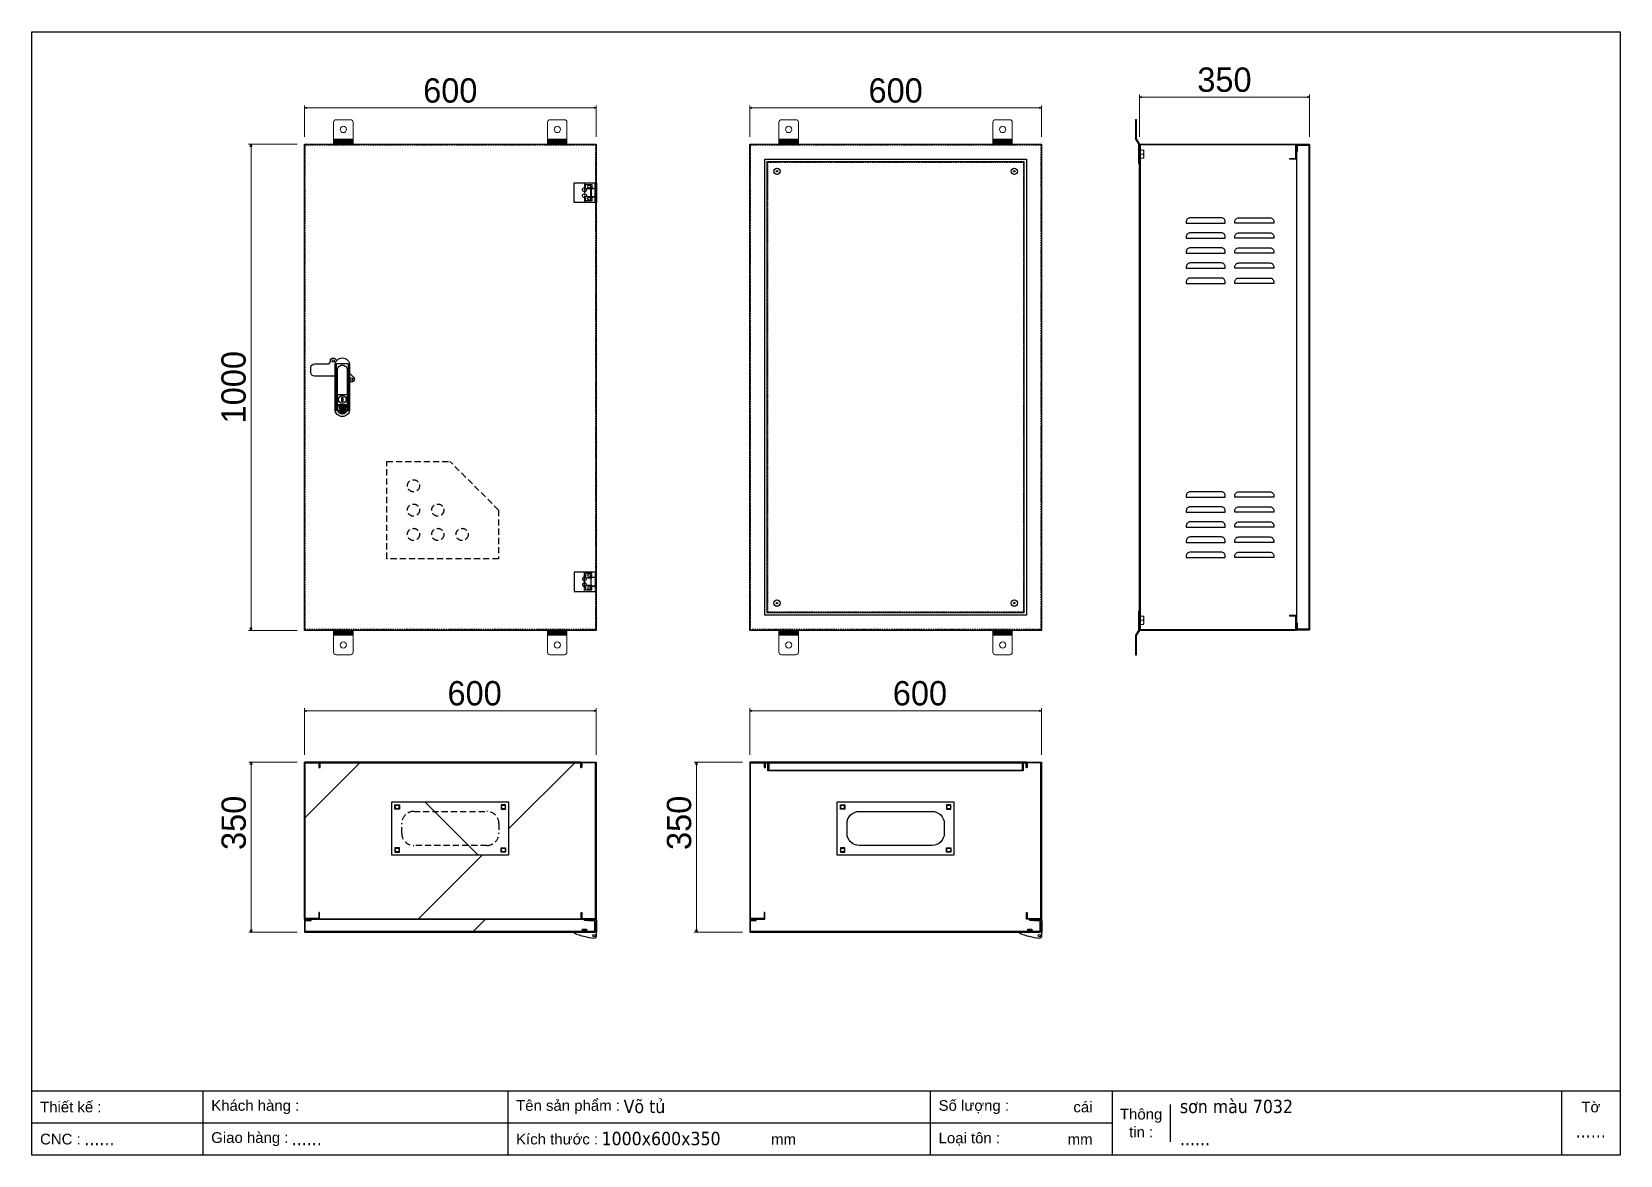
# Model space of a CAD drawing. Header units: millimetres. Extents: x 0 to 3267, y 0 to 2310.
import ezdxf
from ezdxf.enums import TextEntityAlignment as Align

# ---------------------------------------------------------------- set-up
doc = ezdxf.new("R2010")
doc.units = ezdxf.units.MM
doc.linetypes.add('HIDDEN2', pattern=[4.7625, 3.175, -1.5875])
doc.linetypes.add('HIDDENX2', pattern=[19.05, 12.7, -6.35])
doc.layers.add('0 TĂNG CỨNG', color=7, linetype='Continuous', lineweight=15)
doc.styles.add('Arial', font='arial.ttf')
doc.styles.add('Tahoma (Input Text)', font='tahoma.ttf')
doc.dimstyles.new('CNC', dxfattribs={"dimtxt": 50, "dimasz": 5, "dimexe": 5, "dimexo": 15, "dimgap": 10, "dimtad": 1, "dimdec": 0, "dimtxsty": 'Standard', "dimblk": 'OPEN30', "dimcen": 10, "dimclrd": 5, "dimclre": 5, "dimclrt": 3, "dimazin": 3, "dimtfac": 1, "dimtdec": 0, "dimtmove": 0, "dimatfit": 3, "dimldrblk": 'ARCHTICK', "dimlwd": 9, "dimlwe": 9})

# ---------------------------------------------------------------- blocks, each defined once
blk = doc.blocks.new('khungtenAsean2')
at = {"color": 7}
for p, q in [((2970, -1980), (0, -1980)), ((320, -1980), (320, -2100)), ((890, -1980), (890, -2100)), ((1680, -1980), (1680, -2100)), ((2020, -1980), (2020, -2100)), ((2860, -1980), (2860, -2100)), ((2128.3, -2005), (2128.3, -2075)), ((2020, -2040), (0, -2040))]:
    blk.add_line(p, q, dxfattribs=at)
blk.add_lwpolyline([(0, 0), (2970, 0), (2970, -2100), (0, -2100)], close=True, dxfattribs=at)
at = {"color": 2, "char_height": 20, "style": 'Arial'}
for s, insert, width, attachment_point in [('  Thiết kế :', (0, -2010), 917.634, 4), ('  Khách hàng :', (320, -2010), 917.634, 4), ('  Tên sản phẩm :', (890, -2010), 917.634, 4), ('  Số lượng :', (1680, -2010), 917.634, 4), ('cái', (1947.6, -2010), 917.634, 4), ('Thông\\Ptin :', (2074.2, -2040), 108.311, 5), ('Tờ', (2915, -2010), 110, 5), ('  CNC :', (0, -2070), 917.634, 4), ('  Giao hàng :', (320, -2070), 917.634, 4), ('  Kích thước :', (890, -2070), 917.634, 4), ('mm', (1382.3, -2070), 917.634, 4), ('  Loại tôn :', (1680, -2070), 917.634, 4), ('mm', (1936.9, -2070), 917.634, 4)]:
    blk.add_mtext(s, dxfattribs=dict(at, insert=insert, width=width, attachment_point=attachment_point))
at = {"color": 1, "style": 'Tahoma (Input Text)', "flags": 8}
for tag, p in [('#01', (137.1, -2021.3)), ('#03', (506.6, -2019.3)), ('#05', (1106.6, -2021.3)), ('#07', (1834.7, -2021.3)), ('#09', (2146.7, -2021.3)), ('#02', (98.5, -2081.3)), ('#04', (486.1, -2081.3)), ('#06', (1065.3, -2081.3)), ('#08', (1817.4, -2081.3)), ('#10', (2146.7, -2081.3))]:
    blk.add_attdef(tag, p, '', height=25, dxfattribs=at)
blk.add_attdef('#11', text='', height=25, dxfattribs=at).set_placement((2915, -2067.3), align=Align.CENTER)
blk = doc.blocks.new('*D1')
at = {"color": 5, "lineweight": 9, "ltscale": 3, "transparency": 16777216}
for p, q in [((545.8, 2079.2), (445.9, 2079.2)), ((450.9, 2074.2), (450.9, 1084.2)), ((545.8, 1079.2), (445.9, 1079.2))]:
    blk.add_line(p, q, dxfattribs=at)
at = {"color": 0, "linetype": 'ByBlock', "lineweight": -2}
for p, q in [((449.5, 2074.2), (450.9, 2079.2)), ((450.9, 2079.2), (452.2, 2074.2)), ((450.9, 2079.2), (450.9, 2074.2)), ((450.9, 1079.2), (449.5, 1084.2)), ((452.2, 1084.2), (450.9, 1079.2)), ((450.9, 1079.2), (450.9, 1084.2))]:
    blk.add_line(p, q, dxfattribs=at)
at = {"layer": 'Defpoints', "color": 0, "ltscale": 3, "transparency": 16777216}
for p in [(560.8, 2079.2), (450.9, 1079.2), (560.8, 1079.2)]:
    blk.add_point(p, dxfattribs=at)
at = {"color": 3, "ltscale": 3, "transparency": 16777216, "insert": (415.3, 1579.2), "char_height": 50, "attachment_point": 5, "rotation": 90}
blk.add_mtext('1000', dxfattribs=at)
blk = doc.blocks.new('_ArchTick')
at = {"color": 0, "const_width": 0.15}
blk.add_lwpolyline([(-0.5, -0.5), (0.5, 0.5)], dxfattribs=at)
blk = doc.blocks.new('_Open30')
at = {"color": 0, "linetype": 'ByBlock', "lineweight": -2}
for p, q in [((-1, 0.27), (0, 0)), ((0, 0), (-1, -0.27)), ((0, 0), (-1, 0))]:
    blk.add_line(p, q, dxfattribs=at)
blk = doc.blocks.new('AB301-2-1')
at = {"linetype": 'Continuous'}
h = blk.add_hatch(dxfattribs=at)
h.set_pattern_fill('ACAD_ISO09W100', color=1, scale=0.2)
h.set_pattern_definition([(0, (-368.0181, 398.3814), (0, 1), [4.8, -0.6, 1.2, -0.6, 1.2, -0.6])])
h.paths.add_polyline_path([(-4.1, -88.5, 0.118404), (0, -89.5, 0.118404), (4.1, -88.5), (7, -72), (-7, -72)])
at = {"color": 1, "linetype": 'Continuous'}
for p, q in [((-10, -50.5), (10, -50.5)), ((-7, -72), (7, -72)), ((-7, -72), (-4.1, -88.5)), ((7, -72), (4.1, -88.5))]:
    blk.add_line(p, q, dxfattribs=at)
for points in [[(-15, -12.5), (-57.5, -12.5, -0.414214), (-65, -5), (-65, 5, -0.414214), (-57.5, 12.5), (-30.7, 12.5, 0.414214), (-24.7, 18.5), (-24.7, 18.7)], [(-24.7, 18.7, -0.198912), (-23, 23), (-23, 23, -0.414214), (-14.5, 23), (-11.3, 19.8)], [(15, -6.5), (23, -14.5, -0.414214), (23, -23), (23, -23, -0.381561), (15, -23.4, -0.381561)]]:
    blk.add_lwpolyline(points, format="xyb", dxfattribs=at)
for points in [[(0, 25), (0, 25, -0.414214), (15, 10), (15, -80.5, -0.414214), (0, -95.5), (0, -95.5, -0.414214), (-15, -80.5), (-15, 10, -0.414214)], [(0, 10, -0.414214), (10, 0), (10, -80.5, -0.414214), (0, -90.5, -0.414214), (-10, -80.5), (-10, 0, -0.414214)], [(9, -72.5), (9, -80.5, -0.414214), (0, -89.5, -0.414214), (-9, -80.5), (-9, -72.5, -0.414214), (-7, -70.5), (7, -70.5, -0.414214)]]:
    blk.add_lwpolyline(points, format="xyb", close=True, dxfattribs=at)
at = {"color": 2, "linetype": 'Continuous'}
blk.add_lwpolyline([(-12, 13.3), (12, 13.3), (12, -83.7), (-12, -83.7)], close=True, dxfattribs=at)
at = {"color": 1, "linetype": 'Continuous'}
blk.add_lwpolyline([(-1, -55.5), (1, -55.5), (1, -65.5), (-1, -65.5)], close=True, dxfattribs=at)
for centre, radius in [((-18.7, 18.7), 2.5), ((18.7, -18.7), 2.5), ((0, -60.5), 8)]:
    blk.add_circle(centre, radius, dxfattribs=at)
blk = doc.blocks.new('ga tai lieu')
at = {"color": 7, "linetype": 'HIDDENX2'}
for p, q in [((0, 0), (0, 200)), ((0, 200), (130, 200)), ((230, 100), (130, 200)), ((230, 100), (230, 0)), ((230, 0), (0, 0))]:
    blk.add_line(p, q, dxfattribs=at)
for centre in [(55, 150), (55, 100), (105, 100), (55, 50), (105, 50), (155, 50)]:
    blk.add_circle(centre, 12.5, dxfattribs=at)
blk = doc.blocks.new('HL044-1.3-C')
at = {"color": 1, "linetype": 'HIDDEN2', "ltscale": 0.5}
for p, q in [((-25, 40), (-25, 0)), ((-3, 0), (-3, 40))]:
    blk.add_line(p, q, dxfattribs=at)
at = {"color": 1}
for p, q in [((-12, 29), (0, 29)), ((-12, 11), (-12, 29)), ((0, 11), (-12, 11)), ((-11, 28.5), (0, 28.5)), ((-11, 28.5), (-11, 11.5)), ((0, 11.5), (-11, 11.5))]:
    blk.add_line(p, q, dxfattribs=at)
blk.add_lwpolyline([(-46, 40), (0, 40), (0, 0), (-46, 0)], close=True, dxfattribs=at)
at = {"color": 1, "linetype": 'HIDDEN2', "ltscale": 0.5}
for centre, radius in [((-15.5, 32.5), 3), ((-25, 26), 4), ((-25, 14), 4), ((-15.5, 7.5), 3)]:
    blk.add_circle(centre, radius, dxfattribs=at)
blk = doc.blocks.new('HL044-1.3-B')
h = blk.add_hatch()
h.set_pattern_fill('ANSI31', color=1, scale=0.3, style=0)
h.set_pattern_definition([(45, (-80982.31925, -42991.2648), (-0.673519209, 0.673519209), [])])
h.paths.add_polyline_path([(-15.5, 27), (-15.5, 24), (-9.5, 24), (-9.5, 27)])
at = {"color": 1}
for p, q in [((0, 0), (-43, 0)), ((-43, 0), (-43, -2)), ((-25, 6.5), (-25, 0)), ((-25, 6.5), (-19, 5.9)), ((-25, 5.5), (-19, 4.9)), ((-25, 4.5), (-19, 3.9)), ((-25, 3.5), (-19, 2.9)), ((-25, 2.5), (-19, 1.9)), ((-25, 1.5), (-19, 0.9)), ((-25, 0.5), (-19.7, 0)), ((-22, 24), (-22, 27)), ((-22, 27), (1, 27)), ((-1, 24), (-22, 24)), ((-19, 6.5), (-19, 0)), ((-15.5, 24), (-15.5, 27)), ((-9.5, 24), (-9.5, 27)), ((0, 23), (0, 0)), ((0, 7.5), (3, 7.5)), ((0, 6), (3, 6)), ((3, 25), (3, 0)), ((3, -6.5), (3, 0))]:
    blk.add_line(p, q, dxfattribs=at)
blk.add_lwpolyline([(-26, 6.5), (-18, 6.5), (-18, 0), (-26, 0)], close=True, dxfattribs=at)
blk.add_circle((-2.3, -7), 2.55, dxfattribs=at)
for centre, radius, start, end in [((-1, 23), 1, 0, 90), ((1, 25), 2, 0, 90), ((15.4, 147.7), 160.7, 248.6705, 263.5901), ((-2.5, -6.5), 5.5, 270, 0)]:
    blk.add_arc(centre, radius, start, end, dxfattribs=at)
blk = doc.blocks.new('*D2')
at = {"color": 5, "lineweight": 9, "ltscale": 3, "transparency": 16777216}
for p, q in [((545.8, 808.4), (446.2, 808.4)), ((451.2, 803.4), (451.2, 463.4)), ((545.8, 458.4), (446.2, 458.4))]:
    blk.add_line(p, q, dxfattribs=at)
at = {"color": 0, "linetype": 'ByBlock', "lineweight": -2}
for p, q in [((449.8, 803.4), (451.2, 808.4)), ((451.2, 808.4), (452.5, 803.4)), ((451.2, 808.4), (451.2, 803.4)), ((451.2, 458.4), (449.8, 463.4)), ((452.5, 463.4), (451.2, 458.4)), ((451.2, 458.4), (451.2, 463.4))]:
    blk.add_line(p, q, dxfattribs=at)
at = {"layer": 'Defpoints', "color": 0, "ltscale": 3, "transparency": 16777216}
for p in [(560.8, 808.4), (451.2, 458.4), (560.8, 458.4)]:
    blk.add_point(p, dxfattribs=at)
at = {"color": 3, "ltscale": 3, "transparency": 16777216, "insert": (415.6, 683.4), "char_height": 50, "attachment_point": 5, "rotation": 90}
blk.add_mtext('350', dxfattribs=at)
blk = doc.blocks.new('*D3')
at = {"color": 5, "lineweight": 9, "ltscale": 3, "transparency": 16777216}
for p, q in [((560.8, 823.4), (560.8, 919)), ((1160.8, 823.4), (1160.8, 919)), ((565.8, 914), (1155.8, 914))]:
    blk.add_line(p, q, dxfattribs=at)
at = {"color": 0, "linetype": 'ByBlock', "lineweight": -2}
for p, q in [((560.8, 914), (565.8, 915.4)), ((1155.8, 915.4), (1160.8, 914)), ((565.8, 912.7), (560.8, 914)), ((560.8, 914), (565.8, 914)), ((1160.8, 914), (1155.8, 912.7)), ((1160.8, 914), (1155.8, 914))]:
    blk.add_line(p, q, dxfattribs=at)
at = {"layer": 'Defpoints', "color": 0, "ltscale": 3, "transparency": 16777216}
for p in [(1160.8, 914), (560.8, 808.4), (1160.8, 808.4)]:
    blk.add_point(p, dxfattribs=at)
at = {"color": 3, "ltscale": 3, "transparency": 16777216, "insert": (910.8, 949.6), "char_height": 50, "attachment_point": 5}
blk.add_mtext('600', dxfattribs=at)
blk = doc.blocks.new('*D4')
at = {"color": 5, "lineweight": 9, "ltscale": 3, "transparency": 16777216}
for p, q in [((1461.7, 808.4), (1362.2, 808.4)), ((1367.2, 803.4), (1367.2, 463.4)), ((1461.7, 458.4), (1362.2, 458.4))]:
    blk.add_line(p, q, dxfattribs=at)
at = {"color": 0, "linetype": 'ByBlock', "lineweight": -2}
for p, q in [((1365.8, 803.4), (1367.2, 808.4)), ((1367.2, 808.4), (1368.5, 803.4)), ((1367.2, 808.4), (1367.2, 803.4)), ((1367.2, 458.4), (1365.8, 463.4)), ((1368.5, 463.4), (1367.2, 458.4)), ((1367.2, 458.4), (1367.2, 463.4))]:
    blk.add_line(p, q, dxfattribs=at)
at = {"layer": 'Defpoints', "color": 0, "ltscale": 3, "transparency": 16777216}
for p in [(1476.7, 808.4), (1367.2, 458.4), (1476.7, 458.4)]:
    blk.add_point(p, dxfattribs=at)
at = {"color": 3, "ltscale": 3, "transparency": 16777216, "insert": (1331.6, 683.4), "char_height": 50, "attachment_point": 5, "rotation": 90}
blk.add_mtext('350', dxfattribs=at)
blk = doc.blocks.new('*D5')
at = {"color": 5, "lineweight": 9, "ltscale": 3, "transparency": 16777216}
for p, q in [((1476.7, 823.4), (1476.7, 919)), ((2076.7, 823.4), (2076.7, 919)), ((1481.7, 914), (2071.7, 914))]:
    blk.add_line(p, q, dxfattribs=at)
at = {"color": 0, "linetype": 'ByBlock', "lineweight": -2}
for p, q in [((1476.7, 914), (1481.7, 915.4)), ((2071.7, 915.4), (2076.7, 914)), ((1481.7, 912.7), (1476.7, 914)), ((1476.7, 914), (1481.7, 914)), ((2076.7, 914), (2071.7, 912.7)), ((2076.7, 914), (2071.7, 914))]:
    blk.add_line(p, q, dxfattribs=at)
at = {"layer": 'Defpoints', "color": 0, "ltscale": 3, "transparency": 16777216}
for p in [(2076.7, 914), (1476.7, 808.4), (2076.7, 808.4)]:
    blk.add_point(p, dxfattribs=at)
at = {"color": 3, "ltscale": 3, "transparency": 16777216, "insert": (1826.7, 949.6), "char_height": 50, "attachment_point": 5}
blk.add_mtext('600', dxfattribs=at)
blk = doc.blocks.new('*D6')
at = {"color": 5, "lineweight": 9, "ltscale": 3, "transparency": 16777216}
for p, q in [((2278, 2094.2), (2278, 2180.7)), ((2283, 2175.7), (2623, 2175.7)), ((2628, 2094.2), (2628, 2180.7))]:
    blk.add_line(p, q, dxfattribs=at)
at = {"color": 0, "linetype": 'ByBlock', "lineweight": -2}
for p, q in [((2278, 2175.7), (2283, 2177)), ((2283, 2174.3), (2278, 2175.7)), ((2278, 2175.7), (2283, 2175.7)), ((2623, 2177), (2628, 2175.7)), ((2628, 2175.7), (2623, 2174.3)), ((2628, 2175.7), (2623, 2175.7))]:
    blk.add_line(p, q, dxfattribs=at)
at = {"layer": 'Defpoints', "color": 0, "ltscale": 3, "transparency": 16777216}
for p in [(2628, 2175.7), (2278, 2079.2), (2628, 2079.2)]:
    blk.add_point(p, dxfattribs=at)
at = {"color": 3, "ltscale": 3, "transparency": 16777216, "insert": (2453, 2211.2), "char_height": 50, "attachment_point": 5}
blk.add_mtext('350', dxfattribs=at)
blk = doc.blocks.new('*D7')
at = {"color": 5, "lineweight": 9, "ltscale": 3, "transparency": 16777216}
for p, q in [((560.8, 2094.2), (560.8, 2158.5)), ((1160.8, 2094.2), (1160.8, 2158.5)), ((565.8, 2153.5), (1155.8, 2153.5))]:
    blk.add_line(p, q, dxfattribs=at)
at = {"color": 0, "linetype": 'ByBlock', "lineweight": -2}
for p, q in [((560.8, 2153.5), (565.8, 2154.8)), ((565.8, 2152.2), (560.8, 2153.5)), ((560.8, 2153.5), (565.8, 2153.5)), ((1155.8, 2154.8), (1160.8, 2153.5)), ((1160.8, 2153.5), (1155.8, 2152.2)), ((1160.8, 2153.5), (1155.8, 2153.5))]:
    blk.add_line(p, q, dxfattribs=at)
at = {"layer": 'Defpoints', "color": 0, "ltscale": 3, "transparency": 16777216}
for p in [(1160.8, 2153.5), (560.8, 2079.2), (1160.8, 2079.2)]:
    blk.add_point(p, dxfattribs=at)
at = {"color": 3, "ltscale": 3, "transparency": 16777216, "insert": (860.8, 2189), "char_height": 50, "attachment_point": 5}
blk.add_mtext('600', dxfattribs=at)
blk = doc.blocks.new('*D8')
at = {"color": 5, "lineweight": 9, "ltscale": 3, "transparency": 16777216}
for p, q in [((1476.7, 2094.2), (1476.7, 2158.5)), ((2076.7, 2094.2), (2076.7, 2158.5)), ((1481.7, 2153.5), (2071.7, 2153.5))]:
    blk.add_line(p, q, dxfattribs=at)
at = {"color": 0, "linetype": 'ByBlock', "lineweight": -2}
for p, q in [((1476.7, 2153.5), (1481.7, 2154.8)), ((1481.7, 2152.2), (1476.7, 2153.5)), ((1476.7, 2153.5), (1481.7, 2153.5)), ((2071.7, 2154.8), (2076.7, 2153.5)), ((2076.7, 2153.5), (2071.7, 2152.2)), ((2076.7, 2153.5), (2071.7, 2153.5))]:
    blk.add_line(p, q, dxfattribs=at)
at = {"layer": 'Defpoints', "color": 0, "ltscale": 3, "transparency": 16777216}
for p in [(2076.7, 2153.5), (1476.7, 2079.2), (2076.7, 2079.2)]:
    blk.add_point(p, dxfattribs=at)
at = {"color": 3, "ltscale": 3, "transparency": 16777216, "insert": (1776.7, 2189), "char_height": 50, "attachment_point": 5}
blk.add_mtext('600', dxfattribs=at)
blk = doc.blocks.new('eku10')
at = {"color": 5}
blk.add_line((53937.9, -17418.7), (53931.9, -17418.7), dxfattribs=at)
blk.add_lwpolyline([(53937.9, -17401.7), (53938.6, -17402.7), (53938.6, -17417.7), (53937.9, -17418.7, 0.176471), (53937.9, -17410.2, 0.176471), (53937.9, -17401.7), (53931.9, -17401.7), (53931.1, -17402.7), (53931.1, -17417.7), (53931.9, -17418.7, -0.176471), (53931.9, -17410.2), (53937.9, -17410.2)], format="xyb", dxfattribs=at)
blk.add_arc((53943.5, -17406), 12.4, 159.984, 200.016, dxfattribs=at)
blk = doc.blocks.new('EKU 10')
at = {"layer": '0 TĂNG CỨNG'}
blk.add_blockref('eku10', (-53934.9, 17418.7), dxfattribs=at)

msp = doc.modelspace()

# ---------------------------------------------------------------- hatches: boundary and pattern name
at = {"ltscale": 3}
h = msp.add_hatch(dxfattribs=at)
h.set_pattern_fill('ANSI31', color=256, scale=50, style=0)
h.set_pattern_definition([(45, (-5000, -113585.37), (-220.9709, 220.9709), [])])
h.paths.add_polyline_path([(560.8, 808.4), (1160.8, 808.4), (1160.8, 485.4), (560.8, 485.4)])
h.paths.add_polyline_path([(980.8, 616.9), (980.8, 726.9), (740.8, 726.9), (740.8, 616.9)], flags=16)
h = msp.add_hatch(dxfattribs=at)
h.set_pattern_fill('ANSI31', color=256, scale=50, angle=135, style=0)
h.set_pattern_definition([(315, (82084.75, 78549.22), (220.9709, 220.9709), [])])
h.paths.add_polyline_path([(740.8, 726.9), (980.8, 726.9), (980.8, 616.9), (740.8, 616.9)])
h.paths.add_polyline_path([(756, 632.1), (747, 632.1), (747, 623.1), (756, 623.1)], flags=16)
h.paths.add_polyline_path([(965.5, 632.1), (974.5, 632.1), (974.5, 623.1), (965.5, 623.1)], flags=16)
h.paths.add_polyline_path([(965.5, 711.6), (965.5, 720.6), (974.5, 720.6), (974.5, 711.6)], flags=16)
h.paths.add_polyline_path([(747, 720.6), (747, 711.6), (756, 711.6), (756, 720.6)], flags=16)
h = msp.add_hatch(dxfattribs=at)
h.set_pattern_fill('ANSI31', color=256, scale=50, angle=90, style=0)
h.set_pattern_definition([(225, (108585.37, -5000), (220.9709, -220.9709), [])])
h.paths.add_polyline_path([(1158.8, 484.4), (560.8, 484.4), (560.8, 458.4), (1158.8, 458.4)])
at = {"layer": '0 TĂNG CỨNG'}
h = msp.add_hatch(dxfattribs=at)
h.set_pattern_fill('JIS_WOOD', color=256, style=0)
h.set_pattern_definition([(135, (187900.1345, -39338.5996), (0.4999999992, 0.4999999992), [])])
h.paths.add_polyline_path([(660.8, 2089.2), (620.8, 2089.2), (620.8, 2079.2), (660.8, 2079.2)])
h = msp.add_hatch(dxfattribs=at)
h.set_pattern_fill('JIS_WOOD', color=256, style=0)
h.set_pattern_definition([(45, (82682.3656, -39338.5996), (-0.499999999, 0.499999999), [])])
h.paths.add_polyline_path([(1060.8, 2089.2), (1100.8, 2089.2), (1100.8, 2079.2), (1060.8, 2079.2)])
h = msp.add_hatch(dxfattribs=at)
h.set_pattern_fill('JIS_WOOD', color=256, style=0)
h.set_pattern_definition([(135, (188816.10824, -39338.5996), (0.4999999992, 0.4999999992), [])])
h.paths.add_polyline_path([(1576.7, 2089.2), (1536.7, 2089.2), (1536.7, 2079.2), (1576.7, 2079.2)])
h = msp.add_hatch(dxfattribs=at)
h.set_pattern_fill('JIS_WOOD', color=256, style=0)
h.set_pattern_definition([(45, (83598.3393, -39338.5996), (-0.499999999, 0.499999999), [])])
h.paths.add_polyline_path([(1976.7, 2089.2), (2016.7, 2089.2), (2016.7, 2079.2), (1976.7, 2079.2)])
h = msp.add_hatch(dxfattribs=at)
h.set_pattern_fill('JIS_WOOD', color=256, style=0)
h.set_pattern_definition([(225, (187900.1345, -75084.7741), (0.4999999992, -0.4999999992), [])])
h.paths.add_polyline_path([(660.8, 1069.2), (620.8, 1069.2), (620.8, 1079.2), (660.8, 1079.2)])
h = msp.add_hatch(dxfattribs=at)
h.set_pattern_fill('JIS_WOOD', color=256, style=0)
h.set_pattern_definition([(315, (82682.3656, -75084.7741), (-0.499999999, -0.499999999), [])])
h.paths.add_polyline_path([(1060.8, 1069.2), (1100.8, 1069.2), (1100.8, 1079.2), (1060.8, 1079.2)])
h = msp.add_hatch(dxfattribs=at)
h.set_pattern_fill('JIS_WOOD', color=256, style=0)
h.set_pattern_definition([(225, (188816.10824, -75084.7741), (0.4999999992, -0.4999999992), [])])
h.paths.add_polyline_path([(1576.7, 1069.2), (1536.7, 1069.2), (1536.7, 1079.2), (1576.7, 1079.2)])
h = msp.add_hatch(dxfattribs=at)
h.set_pattern_fill('JIS_WOOD', color=256, style=0)
h.set_pattern_definition([(315, (83598.3393, -75084.7741), (-0.499999999, -0.499999999), [])])
h.paths.add_polyline_path([(1976.7, 1069.2), (2016.7, 1069.2), (2016.7, 1079.2), (1976.7, 1079.2)])

# ---------------------------------------------------------------- linework, layer by layer
at = {"color": 7}
for points in [[(560.8, 2079.2), (1160.8, 2079.2), (1160.8, 1079.2), (560.8, 1079.2)], [(1476.7, 2079.2), (2076.7, 2079.2), (2076.7, 1079.2), (1476.7, 1079.2)], [(2587.5, 2049.7), (2599.5, 2049.7), (2599.5, 2077.7), (2279.5, 2077.7), (2279.5, 1080.7), (2599.5, 1080.7), (2599.5, 1108.7), (2587.5, 1108.7), (2587.5, 1110.2), (2601, 1110.2), (2601, 1079.2), (2278, 1079.2), (2278, 2079.2), (2601, 2079.2), (2601, 2048.2), (2587.5, 2048.2)], [(2603.5, 2064.7), (2603.5, 2076.7), (2626.5, 2076.7), (2626.5, 1081.7), (2603.5, 1081.7), (2603.5, 1093.7), (2602, 1093.7), (2602, 1080.2), (2628, 1080.2), (2628, 2078.2), (2602, 2078.2), (2602, 2064.7)], [(1507.7, 2048.2), (2045.7, 2048.2), (2045.7, 1110.2), (1507.7, 1110.2)], [(590.3, 498.9), (590.3, 486.9), (562.3, 486.9), (562.3, 806.9), (590.3, 806.9), (590.3, 796.9), (591.8, 796.9), (591.8, 808.4), (560.8, 808.4), (560.8, 485.4), (591.8, 485.4), (591.8, 498.9)], [(593.3, 796.9), (593.3, 806.9), (1128.3, 806.9), (1128.3, 796.9), (1129.8, 796.9), (1129.8, 808.4), (591.8, 808.4), (591.8, 796.9)], [(1131.3, 498.9), (1131.3, 486.9), (1159.3, 486.9), (1159.3, 806.9), (1131.3, 806.9), (1131.3, 796.9), (1129.8, 796.9), (1129.8, 808.4), (1160.8, 808.4), (1160.8, 485.4), (1129.8, 485.4), (1129.8, 498.9)], [(1506.2, 498.9), (1506.2, 486.9), (1478.2, 486.9), (1478.2, 806.9), (1506.2, 806.9), (1506.2, 796.9), (1507.7, 796.9), (1507.7, 808.4), (1476.7, 808.4), (1476.7, 485.4), (1507.7, 485.4), (1507.7, 498.9)], [(1509.2, 796.9), (1509.2, 806.9), (2044.2, 806.9), (2044.2, 796.9), (2045.7, 796.9), (2045.7, 808.4), (1507.7, 808.4), (1507.7, 796.9)], [(2047.2, 498.9), (2047.2, 486.9), (2075.2, 486.9), (2075.2, 806.9), (2047.2, 806.9), (2047.2, 796.9), (2045.7, 796.9), (2045.7, 808.4), (2076.7, 808.4), (2076.7, 485.4), (2045.7, 485.4), (2045.7, 498.9)], [(740.8, 726.9), (980.8, 726.9), (980.8, 616.9), (740.8, 616.9)], [(1656.7, 726.9), (1896.7, 726.9), (1896.7, 616.9), (1656.7, 616.9)], [(1145.3, 482.9), (1157.3, 482.9), (1157.3, 459.9), (562.3, 459.9), (562.3, 482.9), (574.3, 482.9), (574.3, 484.4), (560.8, 484.4), (560.8, 458.4), (1158.8, 458.4), (1158.8, 484.4), (1145.3, 484.4)], [(2061.2, 482.9), (2073.2, 482.9), (2073.2, 459.9), (1478.2, 459.9), (1478.2, 482.9), (1490.2, 482.9), (1490.2, 484.4), (1476.7, 484.4), (1476.7, 458.4), (2074.7, 458.4), (2074.7, 484.4), (2061.2, 484.4)]]:
    msp.add_lwpolyline(points, close=True, dxfattribs=at)
at = {"color": 7, "linetype": 'HIDDEN2'}
for points in [[(562.3, 2077.7), (1159.3, 2077.7), (1159.3, 1080.7), (562.3, 1080.7)], [(1478.2, 2077.7), (2075.2, 2077.7), (2075.2, 1080.7), (1478.2, 1080.7)]]:
    msp.add_lwpolyline(points, close=True, dxfattribs=at)
at = {"ltscale": 3}
for points in [[(2602, 2078.2), (2628, 2078.2), (2628, 1080.2), (2602, 1080.2)], [(560.8, 808.4), (1160.8, 808.4), (1160.8, 485.4), (560.8, 485.4)], [(1158.8, 484.4), (560.8, 484.4), (560.8, 458.4), (1158.8, 458.4)]]:
    msp.add_lwpolyline(points, close=True, dxfattribs=at)
at = {"color": 1}
for points in [[(1512.7, 2043.2), (2040.7, 2043.2), (2040.7, 1115.2), (1512.7, 1115.2)], [(1515.7, 806.9), (1515.7, 791.9), (2037.7, 791.9), (2037.7, 806.9), (2039.2, 806.9), (2039.2, 790.4), (1514.2, 790.4), (1514.2, 806.9)]]:
    msp.add_lwpolyline(points, close=True, dxfattribs=at)
at = {"color": 1, "linetype": 'HIDDEN2'}
msp.add_lwpolyline([(1513.9, 2042), (2039.5, 2042), (2039.5, 1116.4), (1513.9, 1116.4)], close=True, dxfattribs=at)
at = {"color": 2}
for points in [[(1138.8, 1996.2), (1151.8, 1996.2), (1151.8, 1987.2), (1138.8, 1987.2)], [(1138.8, 1971.2), (1151.8, 1971.2), (1151.8, 1962.2), (1138.8, 1962.2)], [(1138.8, 1187.2), (1151.8, 1187.2), (1151.8, 1196.2), (1138.8, 1196.2)], [(1138.8, 1162.2), (1151.8, 1162.2), (1151.8, 1171.2), (1138.8, 1171.2)], [(756, 711.6), (747, 711.6), (747, 720.6), (756, 720.6)], [(965.5, 711.6), (974.5, 711.6), (974.5, 720.6), (965.5, 720.6)], [(1672, 711.6), (1663, 711.6), (1663, 720.6), (1672, 720.6)], [(1881.5, 711.6), (1890.5, 711.6), (1890.5, 720.6), (1881.5, 720.6)], [(756, 632.1), (747, 632.1), (747, 623.1), (756, 623.1)], [(965.5, 632.1), (974.5, 632.1), (974.5, 623.1), (965.5, 623.1)], [(1672, 632.1), (1663, 632.1), (1663, 623.1), (1672, 623.1)], [(1881.5, 632.1), (1890.5, 632.1), (1890.5, 623.1), (1881.5, 623.1)]]:
    msp.add_lwpolyline(points, close=True, dxfattribs=at)
for points in [[(2446.5, 1927.7), (2382.5, 1927.7, 0.414214), (2374.5, 1919.7), (2374.5, 1916.7), (2454.5, 1916.7), (2454.5, 1919.7, 0.414214)], [(2482.5, 1927.7), (2546.5, 1927.7, -0.414214), (2554.5, 1919.7), (2554.5, 1916.7), (2474.5, 1916.7), (2474.5, 1919.7, -0.414214)], [(2446.5, 1896.7), (2382.5, 1896.7, 0.414214), (2374.5, 1888.7), (2374.5, 1885.7), (2454.5, 1885.7), (2454.5, 1888.7, 0.414214)], [(2482.5, 1896.7), (2546.5, 1896.7, -0.414214), (2554.5, 1888.7), (2554.5, 1885.7), (2474.5, 1885.7), (2474.5, 1888.7, -0.414214)], [(2446.5, 1865.7), (2382.5, 1865.7, 0.414214), (2374.5, 1857.7), (2374.5, 1854.7), (2454.5, 1854.7), (2454.5, 1857.7, 0.414214)], [(2482.5, 1865.7), (2546.5, 1865.7, -0.414214), (2554.5, 1857.7), (2554.5, 1854.7), (2474.5, 1854.7), (2474.5, 1857.7, -0.414214)], [(2446.5, 1834.7), (2382.5, 1834.7, 0.414214), (2374.5, 1826.7), (2374.5, 1823.7), (2454.5, 1823.7), (2454.5, 1826.7, 0.414214)], [(2482.5, 1834.7), (2546.5, 1834.7, -0.414214), (2554.5, 1826.7), (2554.5, 1823.7), (2474.5, 1823.7), (2474.5, 1826.7, -0.414214)], [(2446.5, 1803.7), (2382.5, 1803.7, 0.414214), (2374.5, 1795.7), (2374.5, 1792.7), (2454.5, 1792.7), (2454.5, 1795.7, 0.414214)], [(2482.5, 1803.7), (2546.5, 1803.7, -0.414214), (2554.5, 1795.7), (2554.5, 1792.7), (2474.5, 1792.7), (2474.5, 1795.7, -0.414214)], [(2446.5, 1364.2), (2382.5, 1364.2, 0.414214), (2374.5, 1356.2), (2374.5, 1353.2), (2454.5, 1353.2), (2454.5, 1356.2, 0.414214)], [(2482.5, 1364.2), (2546.5, 1364.2, -0.414214), (2554.5, 1356.2), (2554.5, 1353.2), (2474.5, 1353.2), (2474.5, 1356.2, -0.414214)], [(2446.5, 1333.2), (2382.5, 1333.2, 0.414214), (2374.5, 1325.2), (2374.5, 1322.2), (2454.5, 1322.2), (2454.5, 1325.2, 0.414214)], [(2482.5, 1333.2), (2546.5, 1333.2, -0.414214), (2554.5, 1325.2), (2554.5, 1322.2), (2474.5, 1322.2), (2474.5, 1325.2, -0.414214)], [(2446.5, 1302.2), (2382.5, 1302.2, 0.414214), (2374.5, 1294.2), (2374.5, 1291.2), (2454.5, 1291.2), (2454.5, 1294.2, 0.414214)], [(2482.5, 1302.2), (2546.5, 1302.2, -0.414214), (2554.5, 1294.2), (2554.5, 1291.2), (2474.5, 1291.2), (2474.5, 1294.2, -0.414214)], [(2446.5, 1271.2), (2382.5, 1271.2, 0.414214), (2374.5, 1263.2), (2374.5, 1260.2), (2454.5, 1260.2), (2454.5, 1263.2, 0.414214)], [(2482.5, 1271.2), (2546.5, 1271.2, -0.414214), (2554.5, 1263.2), (2554.5, 1260.2), (2474.5, 1260.2), (2474.5, 1263.2, -0.414214)], [(2446.5, 1240.2), (2382.5, 1240.2, 0.414214), (2374.5, 1232.2), (2374.5, 1229.2), (2454.5, 1229.2), (2454.5, 1232.2, 0.414214)], [(2482.5, 1240.2), (2546.5, 1240.2, -0.414214), (2554.5, 1232.2), (2554.5, 1229.2), (2474.5, 1229.2), (2474.5, 1232.2, -0.414214)], [(1701.7, 706.9), (1851.7, 706.9, -0.414214), (1876.7, 681.9), (1876.7, 661.9, -0.414214), (1851.7, 636.9), (1701.7, 636.9, -0.414214), (1676.7, 661.9), (1676.7, 681.9, -0.414214)]]:
    msp.add_lwpolyline(points, format="xyb", close=True, dxfattribs=at)
at = {"color": 2, "linetype": 'HIDDENX2'}
msp.add_lwpolyline([(785.8, 706.9), (935.8, 706.9, -0.414214), (960.8, 681.9), (960.8, 661.9, -0.414214), (935.8, 636.9), (785.8, 636.9, -0.414214), (760.8, 661.9), (760.8, 681.9, -0.414214)], format="xyb", close=True, dxfattribs=at)
at = {"color": 2, "ltscale": 3}
for centre in [(1532.7, 2023.2), (2020.7, 2023.2), (1532.7, 1135.2), (2020.7, 1135.2)]:
    msp.add_circle(centre, 6.5, dxfattribs=at)
at = {"color": 2}
for centre in [(1532.7, 2023.2), (2020.7, 2023.2), (1532.7, 1135.2), (2020.7, 1135.2)]:
    msp.add_circle(centre, 1.5, dxfattribs=at)
at = {"color": 7}
for centre in [(751.5, 716.1), (970, 716.1), (1667.5, 716.1), (1886, 716.1), (751.5, 627.6), (970, 627.6), (1667.5, 627.6), (1886, 627.6)]:
    msp.add_circle(centre, 4, dxfattribs=at)
at = {"layer": '0 TĂNG CỨNG'}
for p, q in [((660.8, 2089.2), (620.8, 2089.2)), ((1060.8, 2089.2), (1100.8, 2089.2)), ((1576.7, 2089.2), (1536.7, 2089.2)), ((1976.7, 2089.2), (2016.7, 2089.2)), ((660.8, 1069.2), (620.8, 1069.2)), ((1060.8, 1069.2), (1100.8, 1069.2)), ((1576.7, 1069.2), (1536.7, 1069.2)), ((1976.7, 1069.2), (2016.7, 1069.2))]:
    msp.add_line(p, q, dxfattribs=at)
for points in [[(660.8, 2079.2), (620.8, 2079.2), (620.8, 2124.2, -0.414214), (625.8, 2129.2), (655.8, 2129.2, -0.414214), (660.8, 2124.2)], [(1060.8, 2079.2), (1100.8, 2079.2), (1100.8, 2124.2, 0.414214), (1095.8, 2129.2), (1065.8, 2129.2, 0.414214), (1060.8, 2124.2)], [(1576.7, 2079.2), (1536.7, 2079.2), (1536.7, 2124.2, -0.414214), (1541.7, 2129.2), (1571.7, 2129.2, -0.414214), (1576.7, 2124.2)], [(1976.7, 2079.2), (2016.7, 2079.2), (2016.7, 2124.2, 0.414214), (2011.7, 2129.2), (1981.7, 2129.2, 0.414214), (1976.7, 2124.2)], [(660.8, 1079.2), (620.8, 1079.2), (620.8, 1034.2, 0.414214), (625.8, 1029.2), (655.8, 1029.2, 0.414214), (660.8, 1034.2)], [(1060.8, 1079.2), (1100.8, 1079.2), (1100.8, 1034.2, -0.414214), (1095.8, 1029.2), (1065.8, 1029.2, -0.414214), (1060.8, 1034.2)], [(1576.7, 1079.2), (1536.7, 1079.2), (1536.7, 1034.2, 0.414214), (1541.7, 1029.2), (1571.7, 1029.2, 0.414214), (1576.7, 1034.2)], [(1976.7, 1079.2), (2016.7, 1079.2), (2016.7, 1034.2, -0.414214), (2011.7, 1029.2), (1981.7, 1029.2, -0.414214), (1976.7, 1034.2)]]:
    msp.add_lwpolyline(points, format="xyb", close=True, dxfattribs=at)
for points in [[(2272, 2129.9), (2270.2, 2129.9), (2270.2, 2089.3), (2276.2, 2079.3), (2276.2, 2039.3), (2278, 2039.3), (2278, 2079.9), (2272, 2089.9)], [(660.8, 2089.2), (620.8, 2089.2), (620.8, 2079.2), (660.8, 2079.2)], [(1060.8, 2089.2), (1100.8, 2089.2), (1100.8, 2079.2), (1060.8, 2079.2)], [(1576.7, 2089.2), (1536.7, 2089.2), (1536.7, 2079.2), (1576.7, 2079.2)], [(1976.7, 2089.2), (2016.7, 2089.2), (2016.7, 2079.2), (1976.7, 2079.2)], [(2272, 1028.4), (2270.2, 1028.4), (2270.2, 1069), (2276.2, 1079), (2276.2, 1119), (2278, 1119), (2278, 1078.4), (2272, 1068.4)], [(660.8, 1069.2), (620.8, 1069.2), (620.8, 1079.2), (660.8, 1079.2)], [(1060.8, 1069.2), (1100.8, 1069.2), (1100.8, 1079.2), (1060.8, 1079.2)], [(1576.7, 1069.2), (1536.7, 1069.2), (1536.7, 1079.2), (1576.7, 1079.2)], [(1976.7, 1069.2), (2016.7, 1069.2), (2016.7, 1079.2), (1976.7, 1079.2)]]:
    msp.add_lwpolyline(points, close=True, dxfattribs=at)
for centre in [(640.8, 2109.2), (1080.8, 2109.2), (1556.7, 2109.2), (1996.7, 2109.2), (640.8, 1049.2), (1080.8, 1049.2), (1556.7, 1049.2), (1996.7, 1049.2)]:
    msp.add_circle(centre, 6.5, dxfattribs=at)

# ---------------------------------------------------------------- block references
at = {"color": 7}
ref = msp.add_blockref('khungtenAsean2', (0, 2310), dxfattribs=dict(at, xscale=1.10000000000582, yscale=1.10000000000582, zscale=1.10000000000582))
ref.add_attrib('#11', '......', dxfattribs={"color": 1, "height": 27.5, "style": 'Tahoma (Input Text)'}).set_placement((3206.5, 35.9), align=Align.CENTER)
ref.add_attrib('#09', 'sơn màu 7032', (2361.4, 86.6), dxfattribs={"color": 1, "height": 27.5, "style": 'Tahoma (Input Text)'})
ref.add_attrib('#10', '......', (2361.4, 20.6), dxfattribs={"color": 1, "height": 27.5, "style": 'Tahoma (Input Text)'})
ref.add_attrib('#06', '1000x600x350', (1171.9, 20.6), dxfattribs={"color": 1, "height": 27.5, "style": 'Tahoma (Input Text)'})
ref.add_attrib('#05', 'Võ tủ', (1217.3, 86.6), dxfattribs={"color": 1, "height": 27.5, "style": 'Tahoma (Input Text)'})
ref.add_attrib('#04', '......', (534.7, 20.6), dxfattribs={"color": 1, "height": 27.5, "style": 'Tahoma (Input Text)'})
ref.add_attrib('#02', '......', (108.3, 20.6), dxfattribs={"color": 1, "height": 27.5, "style": 'Tahoma (Input Text)'})
msp.add_blockref('EKU 10', (2283.2, 2049.9))
for name, p in [('HL044-1.3-C', (1161.8, 1959.2)), ('AB301-2-1', (638.8, 1614.4)), ('ga tai lieu', (730.1, 1226.5)), ('HL044-1.3-B', (1158.8, 458.4)), ('HL044-1.3-B', (2074.7, 458.4))]:
    msp.add_blockref(name, p, dxfattribs=at)
at = {"color": 7, "xscale": -1, "rotation": 180}
msp.add_blockref('HL044-1.3-C', (1161.8, 1199.2), dxfattribs=at)
at = {"xscale": -1, "rotation": 180}
msp.add_blockref('EKU 10', (2283.2, 1108.4), dxfattribs=at)

# ---------------------------------------------------------------- dimensions: what is measured, and where the dimension line sits
at = {"ltscale": 3}
for base, p1, p2, picture, middle in [((1160.8, 2153.5), (560.8, 2079.2), (1160.8, 2079.2), '*D7', (860.8, 2189)), ((2076.7, 2153.5), (1476.7, 2079.2), (2076.7, 2079.2), '*D8', (1776.7, 2189)), ((2628, 2175.7), (2278, 2079.2), (2628, 2079.2), '*D6', (2453, 2211.2))]:
    dim = msp.add_linear_dim(base=base, p1=p1, p2=p2, dimstyle='CNC', dxfattribs=at)
    dim.commit()
    dim.dimension.update_dxf_attribs({"geometry": picture, "text_midpoint": middle})
dim = msp.add_linear_dim(base=(450.9, 1079.2), p1=(560.8, 2079.2), p2=(560.8, 1079.2), angle=90, dimstyle='CNC', dxfattribs=at)
dim.commit()
dim.dimension.update_dxf_attribs({"geometry": '*D1', "text_midpoint": (415.3, 1579.2)})
for base, p1, p2, picture, middle in [((1160.8, 914), (560.8, 808.4), (1160.8, 808.4), '*D3', (910.8, 914)), ((2076.7, 914), (1476.7, 808.4), (2076.7, 808.4), '*D5', (1826.7, 914))]:
    dim = msp.add_linear_dim(base=base, p1=p1, p2=p2, dimstyle='CNC', dxfattribs=at)
    dim.commit()
    dim.dimension.update_dxf_attribs({"geometry": picture, "text_midpoint": middle, "dimtype": 160})
for base, p1, p2, picture, middle in [((451.2, 458.4), (560.8, 808.4), (560.8, 458.4), '*D2', (451.2, 683.4)), ((1367.2, 458.4), (1476.7, 808.4), (1476.7, 458.4), '*D4', (1367.2, 683.4))]:
    dim = msp.add_linear_dim(base=base, p1=p1, p2=p2, angle=90, dimstyle='CNC', dxfattribs=at)
    dim.commit()
    dim.dimension.update_dxf_attribs({"geometry": picture, "text_midpoint": middle, "dimtype": 160})

doc.saveas('drawing.dxf')
